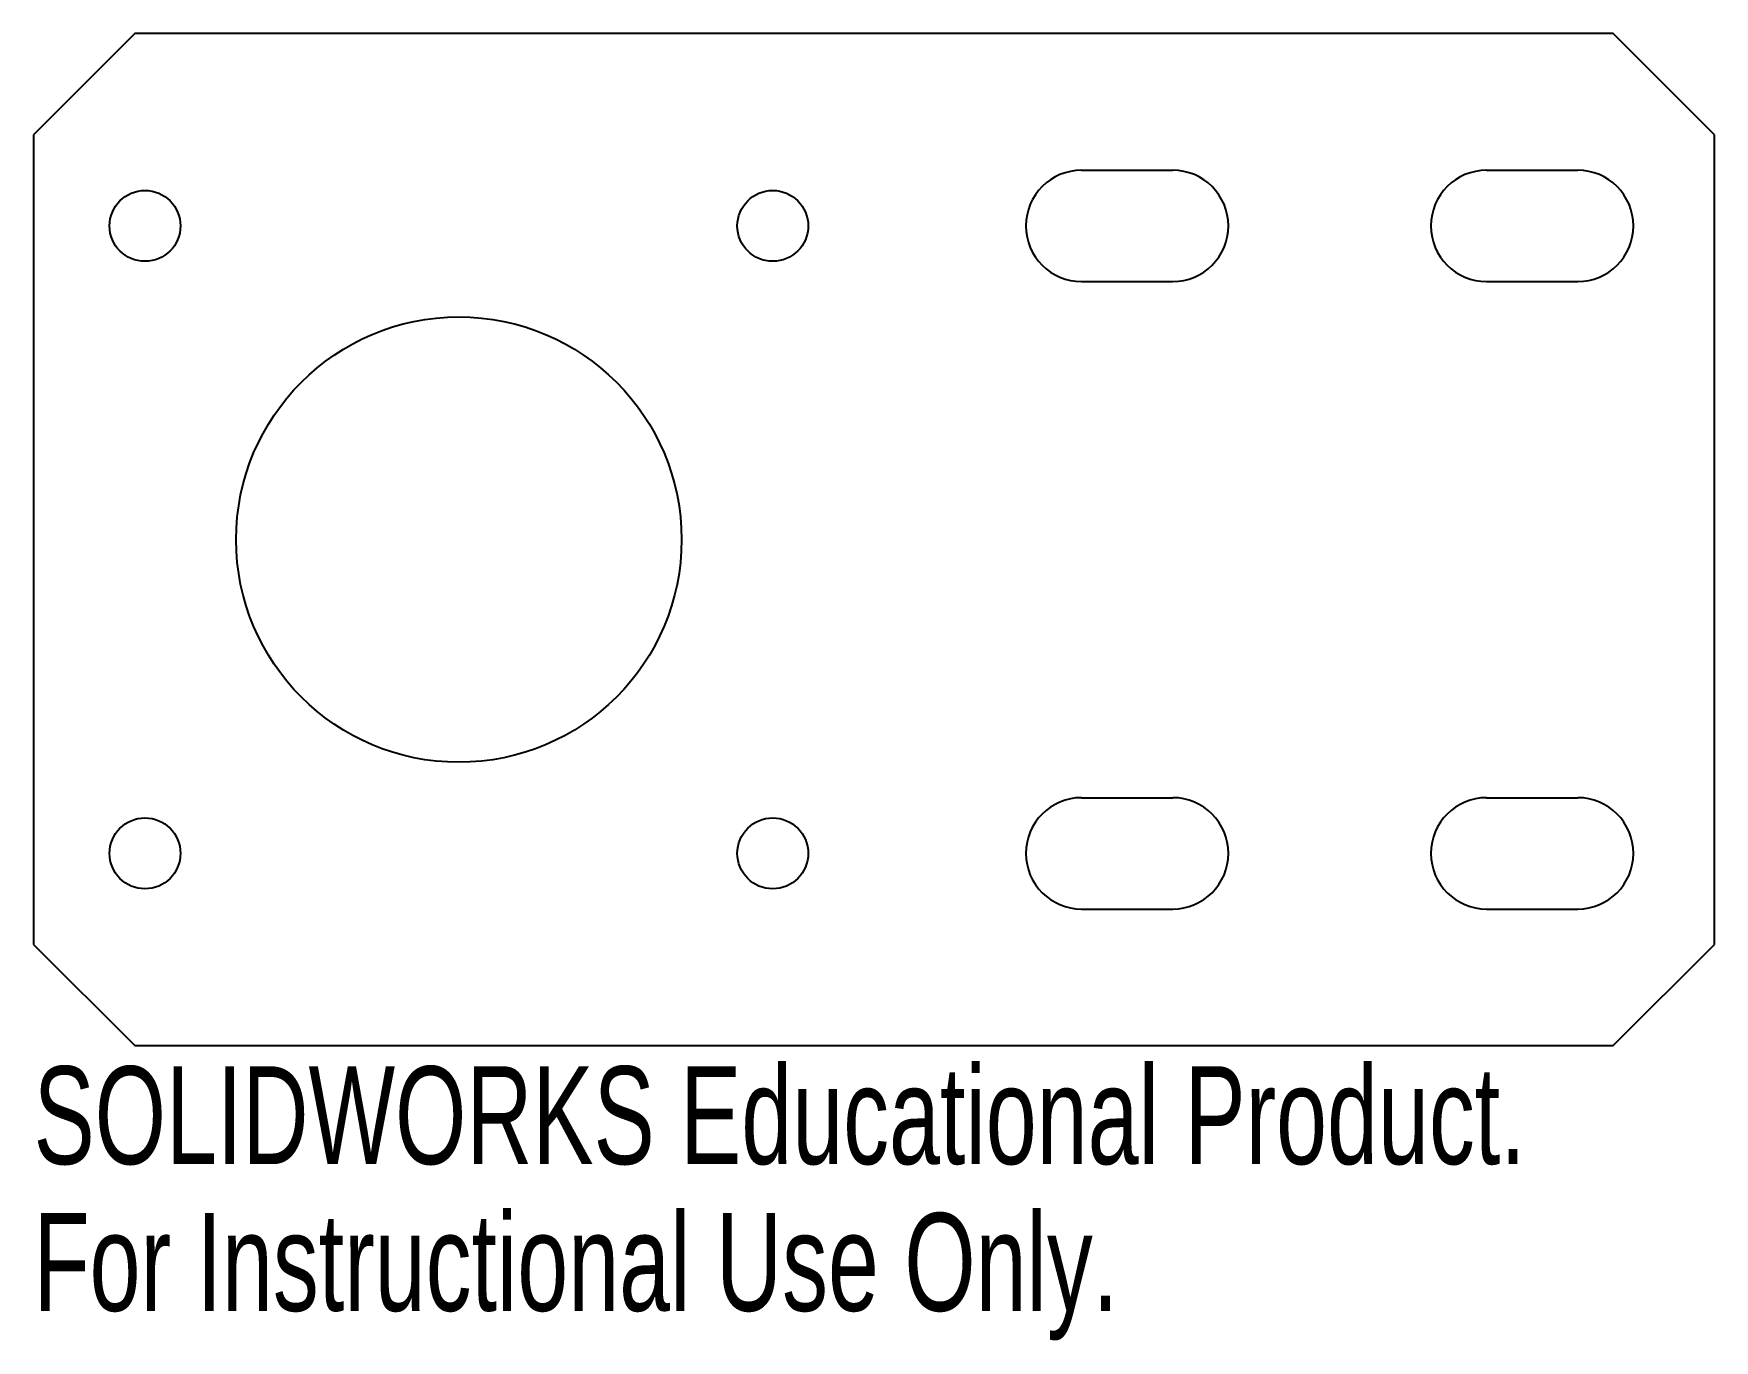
# Model space of a CAD drawing. Header units: millimetres. Extents: x 0 to 83, y -14.6 to 50.
import ezdxf

# ---------------------------------------------------------------- set-up
doc = ezdxf.new("R2010")
doc.units = ezdxf.units.MM
doc.styles.add('SLDTEXTSTYLE0', font='TXT', dxfattribs={"width": 0.7})

msp = doc.modelspace()

# ---------------------------------------------------------------- linework, layer by layer
at = {"color": 7, "linetype": 'Continuous', "lineweight": 25}
for p, q in [((5, 50), (0, 45)), ((78, 50), (5, 50)), ((83, 45), (78, 50)), ((0, 45), (0, 5)), ((83, 5), (83, 45)), ((51.75, 43.25), (56.25, 43.25)), ((71.75, 43.25), (76.25, 43.25)), ((51.75, 37.75), (56.25, 37.75)), ((71.75, 37.75), (76.25, 37.75)), ((51.75, 12.25), (56.25, 12.25)), ((71.75, 12.25), (76.25, 12.25)), ((51.75, 6.75), (56.25, 6.75)), ((71.75, 6.75), (76.25, 6.75)), ((0, 5), (5, 0)), ((78, 0), (83, 5)), ((5, 0), (78, 0))]:
    msp.add_line(p, q, dxfattribs=at)
for centre, radius in [((5.5, 40.5), 1.75), ((36.5, 40.5), 1.75), ((21, 25), 11), ((5.5, 9.5), 1.75), ((36.5, 9.5), 1.75)]:
    msp.add_circle(centre, radius, dxfattribs=at)
for centre, start, end in [((51.75, 40.5), 90, 270), ((56.25, 40.5), 270, 90), ((71.75, 40.5), 90, 270), ((76.25, 40.5), 270, 90), ((51.75, 9.5), 90, 270), ((56.25, 9.5), 270, 90), ((71.75, 9.5), 90, 270), ((76.25, 9.5), 270, 90)]:
    msp.add_arc(centre, 2.75, start, end, dxfattribs=at)

# ---------------------------------------------------------------- texts
at = {"color": 7, "linetype": 'Continuous', "char_height": 4.83362, "attachment_point": 1, "style": 'SLDTEXTSTYLE0'}
for s, insert in [('SOLIDWORKS Educational Product.', (0, -1.02)), ('For Instructional Use Only.', (0, -8.27))]:
    msp.add_mtext(s, dxfattribs=dict(at, insert=insert))

doc.saveas('drawing.dxf')
